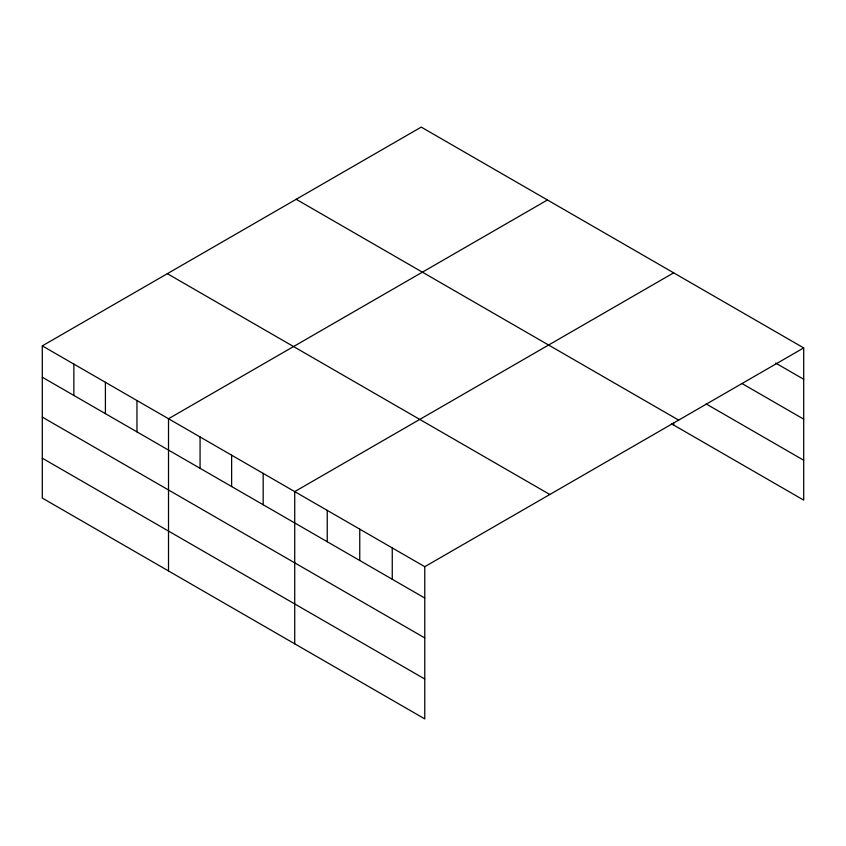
<?xml version="1.0" encoding="UTF-8"?>
<svg xmlns="http://www.w3.org/2000/svg" width="846" height="846" viewBox="0 0 846 846"><rect width="100%" height="100%" fill="white"/><g stroke="black" fill="none" stroke-linecap="round" stroke-linejoin="round"><path stroke-width="1.27" d="M803.7 347.918L421.234 127.101L42.3 345.877L42.3 498.083L424.766 718.899L424.766 566.693L803.7 347.918L803.7 500.123L671.407 423.751M547.447 199.973L168.513 418.738L168.513 570.955M673.659 272.835L294.725 491.611L294.725 643.827M775.676 363.082L803.7 379.262M742.048 383.555L803.7 419.151M706.167 403.933L803.7 460.245M296.185 199.296L678.651 420.113M167.349 273.681L549.815 494.498M42.3 345.877L424.766 566.693M42.3 377.221L424.766 598.037M42.3 417.11L424.766 637.926M42.3 458.204L424.766 679.021M673.659 422.471L673.659 425.052M392.258 547.922L392.258 579.267M359.751 529.152L359.751 560.496M327.243 510.381L327.243 541.726M263.18 473.39L263.18 504.745M231.624 455.18L231.624 486.524M200.068 436.959L200.068 468.314M136.957 400.528L136.957 431.872M105.412 382.307L105.412 413.652M73.856 364.087L73.856 395.442"/></g></svg>
